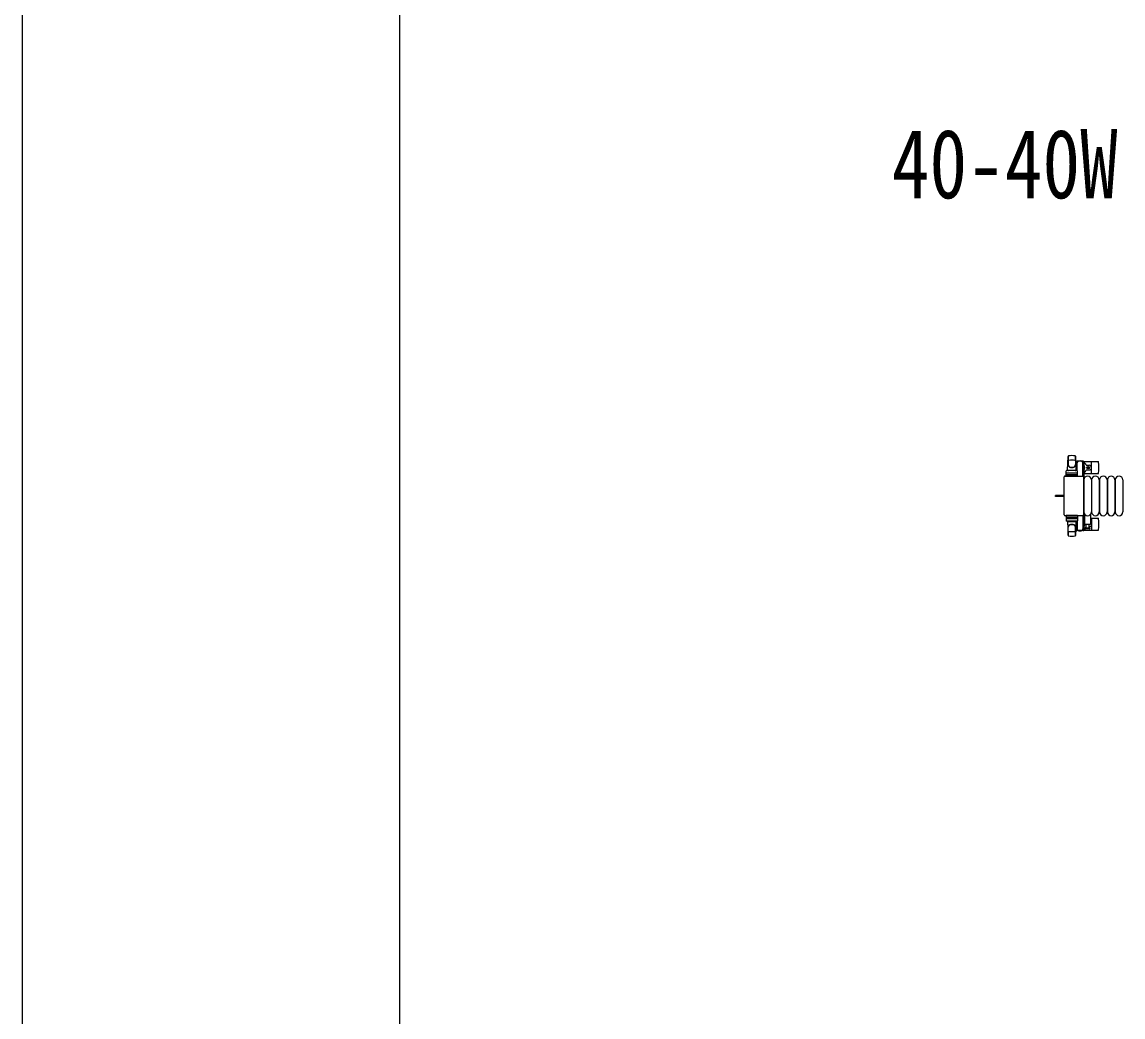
# Model space of a CAD drawing. Units: millimetres, scale not verified. Extents: x -16820 to 16820, y -11880 to 11880.
# Drawn here: x -16820 to -13322, y -5926 to -2766 of the extents above; entities that cross this region are included whole.
import ezdxf
from ezdxf.enums import TextEntityAlignment as Align

# ---------------------------------------------------------------- set-up
doc = ezdxf.new("R2010")
doc.units = ezdxf.units.MM
doc.header["$LTSCALE"] = 50
for name, color, linetype in [('0-1_USER1', 3, 'Continuous'), ('0-3_YKK_13', 4, 'Continuous'), ('0-4_YKK_A1', 4, 'Continuous'), ('0-6_YKK_ZWAK', 7, 'Continuous')]:
    doc.layers.add(name, color=color, linetype=linetype)
doc.styles.add('ＭＳ ゴシック', font='')
doc.styles.get('ＭＳ ゴシック').set_extended_font_data('MS Gothic')

msp = doc.modelspace()

# ---------------------------------------------------------------- linework, layer by layer
at = {"layer": '0-3_YKK_13'}
for p, q in [((-13498.92, -4189.5), (-13496.48, -4145.47)), ((-13496.42, -4145.89), (-13496.42, -4171.63)), ((-13473.42, -4145.12), (-13473.42, -4172.31)), ((-13470.92, -4189.5), (-13473.36, -4145.47)), ((-13448.62, -4161), (-13469.22, -4161)), ((-13446.89, -4162), (-13400.82, -4162)), ((-13502.42, -4208.5), (-13502.42, -4191.5)), ((-13468.42, -4190.5), (-13501.42, -4190.5)), ((-13498.92, -4189.5), (-13470.92, -4189.5)), ((-13497.92, -4190.5), (-13497.92, -4189.5)), ((-13497.92, -4189.5), (-13471.92, -4189.5)), ((-13497.92, -4190.5), (-13495.52, -4190.5)), ((-13474.32, -4190.5), (-13471.92, -4190.5)), ((-13471.92, -4190.5), (-13471.92, -4189.5)), ((-13469.72, -4169.3), (-13468.92, -4169.3)), ((-13469.72, -4179.82), (-13469.72, -4169.3)), ((-13468.12, -4185.8), (-13469.72, -4179.82)), ((-13468.92, -4182.8), (-13468.92, -4165.8)), ((-13468.12, -4185.8), (-13467.92, -4185.8)), ((-13467.92, -4190.64), (-13467.92, -4166)), ((-13467.42, -4208.5), (-13467.42, -4191.5)), ((-13449.92, -4165.8), (-13446.62, -4165.8)), ((-13449.92, -4208.5), (-13449.92, -4166)), ((-13449.73, -4185.8), (-13449.92, -4185.8)), ((-13449.73, -4185.8), (-13448.12, -4179.82)), ((-13448.92, -4182.8), (-13448.92, -4165.8)), ((-13448.12, -4169.3), (-13448.92, -4169.3)), ((-13448.12, -4179.82), (-13448.12, -4169.3)), ((-13446.62, -4165.8), (-13446.62, -4163)), ((-13438.63, -4173.5), (-13429.42, -4173.5)), ((-13438.63, -4188.5), (-13429.42, -4188.5)), ((-13434.24, -4180.56), (-13435.12, -4180.56)), ((-13431.6, -4181.44), (-13430.72, -4181.44)), ((-13421.92, -4198), (-13421.92, -4164)), ((-13508.92, -4331.51), (-13508.92, -4210.5)), ((-13508.92, -4210.5), (-13508.92, -4210.5)), ((-13506.43, -4208), (-13449.92, -4208)), ((-13506.43, -4208), (-13506.43, -4208)), ((-13467.42, -4208.5), (-13502.42, -4208.5)), ((-13501.48, -4203), (-13468.31, -4203)), ((-13468.42, -4198.5), (-13501.42, -4198.5)), ((-13467.92, -4208.5), (-13449.92, -4208.5)), ((-13449.92, -4208), (-13449.92, -4208)), ((-13447.42, -4210.5), (-13447.42, -4331.51)), ((-13447.42, -4210.5), (-13447.42, -4210.5)), ((-13446.92, -4200), (-13400.82, -4200)), ((-13446.92, -4220), (-13446.92, -4322)), ((-13422.92, -4220), (-13422.92, -4322)), ((-13421.92, -4220), (-13421.92, -4322)), ((-13397.92, -4220), (-13397.92, -4322)), ((-13396.92, -4220), (-13396.92, -4322)), ((-13372.92, -4220), (-13372.92, -4322)), ((-13371.92, -4220), (-13371.92, -4322)), ((-13347.92, -4220), (-13347.92, -4322)), ((-13346.92, -4220), (-13346.92, -4322)), ((-13322.92, -4220), (-13322.92, -4322)), ((-13536.92, -4272.5), (-13536.92, -4269.5)), ((-13521.42, -4269.5), (-13536.92, -4269.5)), ((-13522.07, -4272.5), (-13522.07, -4269.5)), ((-13508.92, -4269.5), (-13521.42, -4269.5)), ((-13508.92, -4331.51), (-13508.92, -4331.51)), ((-13449.92, -4334), (-13506.43, -4334)), ((-13506.43, -4334), (-13506.43, -4334)), ((-13467.42, -4333.5), (-13502.42, -4333.5)), ((-13502.42, -4333.5), (-13502.42, -4350.5)), ((-13467.92, -4333.5), (-13449.92, -4333.5)), ((-13467.42, -4333.5), (-13467.42, -4350.5)), ((-13449.92, -4333.5), (-13449.92, -4376)), ((-13449.92, -4334), (-13449.92, -4334)), ((-13447.42, -4331.51), (-13447.42, -4331.51)), ((-13444.92, -4330.68), (-13444.92, -4358.5)), ((-13424.92, -4358.5), (-13424.92, -4330.68)), ((-13501.48, -4339), (-13468.31, -4339)), ((-13468.42, -4343.5), (-13501.42, -4343.5)), ((-13468.42, -4351.5), (-13501.42, -4351.5)), ((-13498.92, -4352.5), (-13470.92, -4352.5)), ((-13498.92, -4352.5), (-13496.48, -4396.53)), ((-13497.92, -4351.5), (-13495.52, -4351.5)), ((-13497.92, -4351.5), (-13497.92, -4352.5)), ((-13497.92, -4352.5), (-13471.92, -4352.5)), ((-13496.42, -4396.11), (-13496.42, -4370.37)), ((-13474.32, -4351.5), (-13471.92, -4351.5)), ((-13473.42, -4396.88), (-13473.42, -4369.69)), ((-13470.92, -4352.5), (-13473.36, -4396.53)), ((-13471.92, -4351.5), (-13471.92, -4352.5)), ((-13468.12, -4356.2), (-13469.72, -4362.19)), ((-13469.72, -4362.19), (-13469.72, -4372.7)), ((-13468.92, -4359.2), (-13468.92, -4376.2)), ((-13468.12, -4356.2), (-13467.92, -4356.2)), ((-13467.92, -4351.37), (-13467.92, -4376)), ((-13449.73, -4356.2), (-13449.92, -4356.2)), ((-13449.73, -4356.2), (-13448.12, -4362.19)), ((-13448.92, -4359.2), (-13448.92, -4376.2)), ((-13448.12, -4362.19), (-13448.12, -4372.7)), ((-13446.92, -4342), (-13444.92, -4342)), ((-13442.92, -4360.5), (-13426.92, -4360.5)), ((-13440.42, -4360.5), (-13440.42, -4372)), ((-13429.42, -4372), (-13429.42, -4360.5)), ((-13424.92, -4342), (-13400.82, -4342)), ((-13421.92, -4344), (-13421.92, -4378)), ((-13469.72, -4372.7), (-13468.92, -4372.7)), ((-13448.62, -4381), (-13469.22, -4381)), ((-13449.92, -4376.2), (-13446.62, -4376.2)), ((-13448.12, -4372.7), (-13448.92, -4372.7)), ((-13446.89, -4380), (-13400.82, -4380)), ((-13446.62, -4376.2), (-13446.62, -4379)), ((-13441.17, -4372), (-13428.67, -4372))]:
    msp.add_line(p, q, dxfattribs=at)
for points in [[(-13471.22, -4163), (-13471.22, -4165.8), (-13467.92, -4165.8)], [(-13435.12, -4180.56), (-13435.12, -4181.44), (-13434.24, -4181.44)], [(-13432.48, -4179.68), (-13432.48, -4178.8), (-13433.36, -4178.8), (-13433.36, -4179.68)], [(-13433.36, -4182.32), (-13433.36, -4183.2), (-13432.48, -4183.2), (-13432.48, -4182.32)], [(-13430.72, -4181.44), (-13430.72, -4180.56), (-13431.6, -4180.56)], [(-13508.92, -4272.5), (-13521.42, -4272.5), (-13536.92, -4272.5)], [(-13471.22, -4379), (-13471.22, -4376.2), (-13467.92, -4376.2)], [(-13428.67, -4376), (-13434.92, -4376), (-13441.17, -4376)]]:
    msp.add_lwpolyline(points, dxfattribs=at)
msp.add_circle((-13432.92, -4181), 4, dxfattribs=at)
for centre, radius, start, end in [((-13494.99, -4145.56), 1.5, 101.97738, 176.83138), ((-13484.92, -4193), 50, 78.05356, 101.94644), ((-13484.92, -4193), 50, 78.02262, 101.94644), ((-13484.92, -4207.6), 50, 79.12335, 100.54947), ((-13474.86, -4145.56), 1.5, 3.16862, 78.02262), ((-13469.22, -4163), 2, 90, 180), ((-13462.92, -4166), 5, 90, 180), ((-13458.92, -4181), 21, 72.24721, 107.75279), ((-13454.92, -4166), 5, 0, 90), ((-13448.62, -4163), 2, 0, 90), ((-13400.82, -4163), 1, 5.73917, 90), ((-13501.42, -4191.5), 1, 90, 180), ((-13488.42, -4171.44), 8, 180, 263.72071), ((-13488.42, -4172.31), 8, 180, 263.72071), ((-13484.92, -4139.63), 40, 263.72071, 276.27929), ((-13484.92, -4140.5), 40, 263.72071, 276.27929), ((-13481.42, -4171.44), 8, 276.27929, 0), ((-13481.42, -4172.31), 8, 276.27929, 0), ((-13458.92, -4181), 21, 125.85347, 129.53368), ((-13458.92, -4181), 15, 143.1301, 149.27754), ((-13468.42, -4191.5), 1, 0, 90), ((-13458.92, -4181), 15, 323.1301, 36.8699), ((-13458.92, -4181), 21, 304.8499, 337.27158), ((-13458.92, -4181), 21, 22.72842, 54.14653), ((-13438.63, -4172.5), 1, 202.72842, 270), ((-13438.63, -4189.5), 1, 90, 157.27158), ((-13434.24, -4179.68), 0.88, 270, 0), ((-13434.24, -4182.32), 0.88, 0, 90), ((-13431.6, -4179.68), 0.88, 180, 270), ((-13431.6, -4182.32), 0.88, 90, 180), ((-13429.42, -4181), 7.5, 270, 90), ((-13579.92, -4181), 181, 354.26083, 5.73917), ((-13501.42, -4199.5), 1, 90, 180), ((-13468.42, -4199.5), 1, 0, 90), ((-13434.92, -4220), 12, 0, 180), ((-13409.92, -4220), 12, 0, 180), ((-13400.82, -4199), 1, 270, 354.26083), ((-13384.92, -4220), 12, 0, 180), ((-13359.92, -4220), 12, 0, 180), ((-13334.92, -4220), 12, 0, 180), ((-13434.92, -4322), 12, 180, 0), ((-13443.92, -4330.68), 1, 101.93953, 180), ((-13425.92, -4330.68), 1, 0, 78.06054), ((-13409.92, -4322), 12, 180, 0), ((-13384.92, -4322), 12, 180, 0), ((-13359.92, -4322), 12, 180, 0), ((-13334.92, -4322), 12, 180, 0), ((-13501.42, -4342.5), 1, 180, 270), ((-13501.42, -4350.5), 1, 180, 270), ((-13488.42, -4369.69), 8, 96.27929, 180), ((-13488.42, -4370.57), 8, 96.27929, 180), ((-13484.92, -4401.5), 40, 83.72071, 96.27929), ((-13484.92, -4402.37), 40, 83.72071, 96.27929), ((-13481.42, -4369.69), 8, 0, 83.72071), ((-13481.42, -4370.57), 8, 0, 83.72071), ((-13458.92, -4361), 15, 210.72246, 216.8699), ((-13468.42, -4342.5), 1, 270, 0), ((-13468.42, -4350.5), 1, 270, 0), ((-13458.92, -4361), 21, 48.18967, 55.1501), ((-13458.92, -4361), 15, 21.03942, 36.8699), ((-13458.92, -4361), 15, 323.1301, 2.97995), ((-13442.92, -4358.5), 2, 180, 270), ((-13458.92, -4361), 21, 328.41179, 331.75749), ((-13429.42, -4361), 7.5, 270, 53.13006), ((-13432.92, -4361), 4, 331.04512, 7.18041), ((-13426.92, -4358.5), 2, 270, 0), ((-13400.82, -4343), 1, 5.73917, 90), ((-13579.92, -4361), 181, 354.26083, 5.73917), ((-13494.99, -4396.45), 1.5, 183.16862, 258.02262), ((-13484.92, -4349), 50, 258.05356, 281.97738), ((-13484.92, -4349), 50, 258.05356, 281.94644), ((-13484.92, -4334.4), 50, 259.45053, 280.87665), ((-13474.86, -4396.45), 1.5, 281.97738, 356.83138), ((-13458.92, -4361), 21, 230.46632, 234.14653), ((-13469.22, -4379), 2, 180, 270), ((-13462.92, -4376), 5, 180, 270), ((-13458.92, -4361), 21, 252.24721, 287.75279), ((-13454.92, -4376), 5, 270, 0), ((-13448.62, -4379), 2, 270, 0), ((-13458.92, -4361), 21, 305.85347, 319.16521), ((-13441.17, -4374), 2, 90, 180), ((-13441.17, -4374), 2, 180, 270), ((-13428.67, -4374), 2, 0, 90), ((-13428.67, -4374), 2, 270, 0), ((-13400.82, -4379), 1, 270, 354.26083)]:
    msp.add_arc(centre, radius, start, end, dxfattribs=at)
for centre, major_axis, start_param, end_param in [((-13506.42, -4210.51), (-1.77, 1.77), 5.4996506, 7.06672), ((-13449.93, -4210.51), (1.77, 1.77), 5.4996506, 7.06672), ((-13506.42, -4331.5), (1.77, 1.77), 2.358058, 3.9251274), ((-13449.93, -4331.5), (-1.77, 1.77), 2.358058, 3.9251274)]:
    msp.add_ellipse(centre, major_axis=major_axis, ratio=0.997169, start_param=start_param, end_param=end_param, dxfattribs=at)
at = {"layer": '0-4_YKK_A1'}
for p, q in [((-13470.92, -4190.5), (-13470.92, -4166)), ((-13470.92, -4166), (-13467.92, -4166)), ((-13449.92, -4166), (-13446.92, -4166)), ((-13446.92, -4166), (-13446.92, -4376)), ((-13470.92, -4376), (-13470.92, -4351.5)), ((-13468.92, -4376), (-13470.92, -4376)), ((-13446.92, -4376), (-13448.92, -4376))]:
    msp.add_line(p, q, dxfattribs=at)
at = {"layer": '0-6_YKK_ZWAK'}
msp.add_line((-15619.92, -10100), (-15619.92, 11100), dxfattribs=at)
msp.add_lwpolyline([(-16820, -11880), (16820, -11880), (16820, 11880), (-16820, 11880)], close=True, dxfattribs=at)

# ---------------------------------------------------------------- texts
at = {"layer": '0-1_USER1', "style": 'ＭＳ ゴシック', "width": 0.8}
msp.add_text('40-40W', height=219.9, dxfattribs=at).set_placement((-14056.89, -3391.5), align=Align.BOTTOM_LEFT)

doc.saveas('drawing.dxf')
